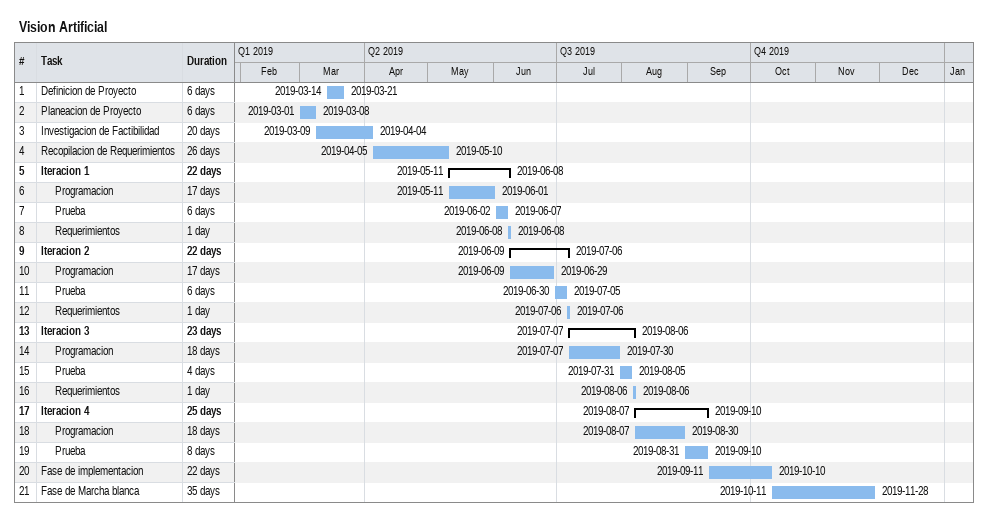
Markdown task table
Vision Artificial

| ID | Level | Task | Duration | Start | Finish |
|---|---|---|---|---|---|
| 1 | 1 | Definicion de Proyecto | 6d | 2019-03-14 | 2019-03-21 |
| 2 | 1 | Planeacion de Proyecto | 6d | 2019-03-01 | 2019-03-08 |
| 3 | 1 | Investigacion de Factibilidad | 20d | 2019-03-09 | 2019-04-04 |
| 4 | 1 | Recopilacion de Requerimientos | 26d | 2019-04-05 | 2019-05-10 |
| 5 | 1 | **Iteracion 1** | 22d | 2019-05-11 | 2019-06-08 |
| 6 | 2 | Programacion | 17d | 2019-05-11 | 2019-06-01 |
| 7 | 2 | Prueba | 6d | 2019-06-02 | 2019-06-07 |
| 8 | 2 | Requerimientos | 1d | 2019-06-08 | 2019-06-08 |
| 9 | 1 | **Iteracion 2** | 22d | 2019-06-09 | 2019-07-06 |
| 10 | 2 | Programacion | 17d | 2019-06-09 | 2019-06-29 |
| 11 | 2 | Prueba | 6d | 2019-06-30 | 2019-07-05 |
| 12 | 2 | Requerimientos | 1d | 2019-07-06 | 2019-07-06 |
| 13 | 1 | **Iteracion 3** | 23d | 2019-07-07 | 2019-08-06 |
| 14 | 2 | Programacion | 18d | 2019-07-07 | 2019-07-30 |
| 15 | 2 | Prueba | 4d | 2019-07-31 | 2019-08-05 |
| 16 | 2 | Requerimientos | 1d | 2019-08-06 | 2019-08-06 |
| 17 | 1 | **Iteracion 4** | 25d | 2019-08-07 | 2019-09-10 |
| 18 | 2 | Programacion | 18d | 2019-08-07 | 2019-08-30 |
| 19 | 2 | Prueba | 8d | 2019-08-31 | 2019-09-10 |
| 20 | 1 | Fase de implementacion | 22d | 2019-09-11 | 2019-10-10 |
| 21 | 1 | Fase de Marcha blanca | 35d | 2019-10-11 | 2019-11-28 |
